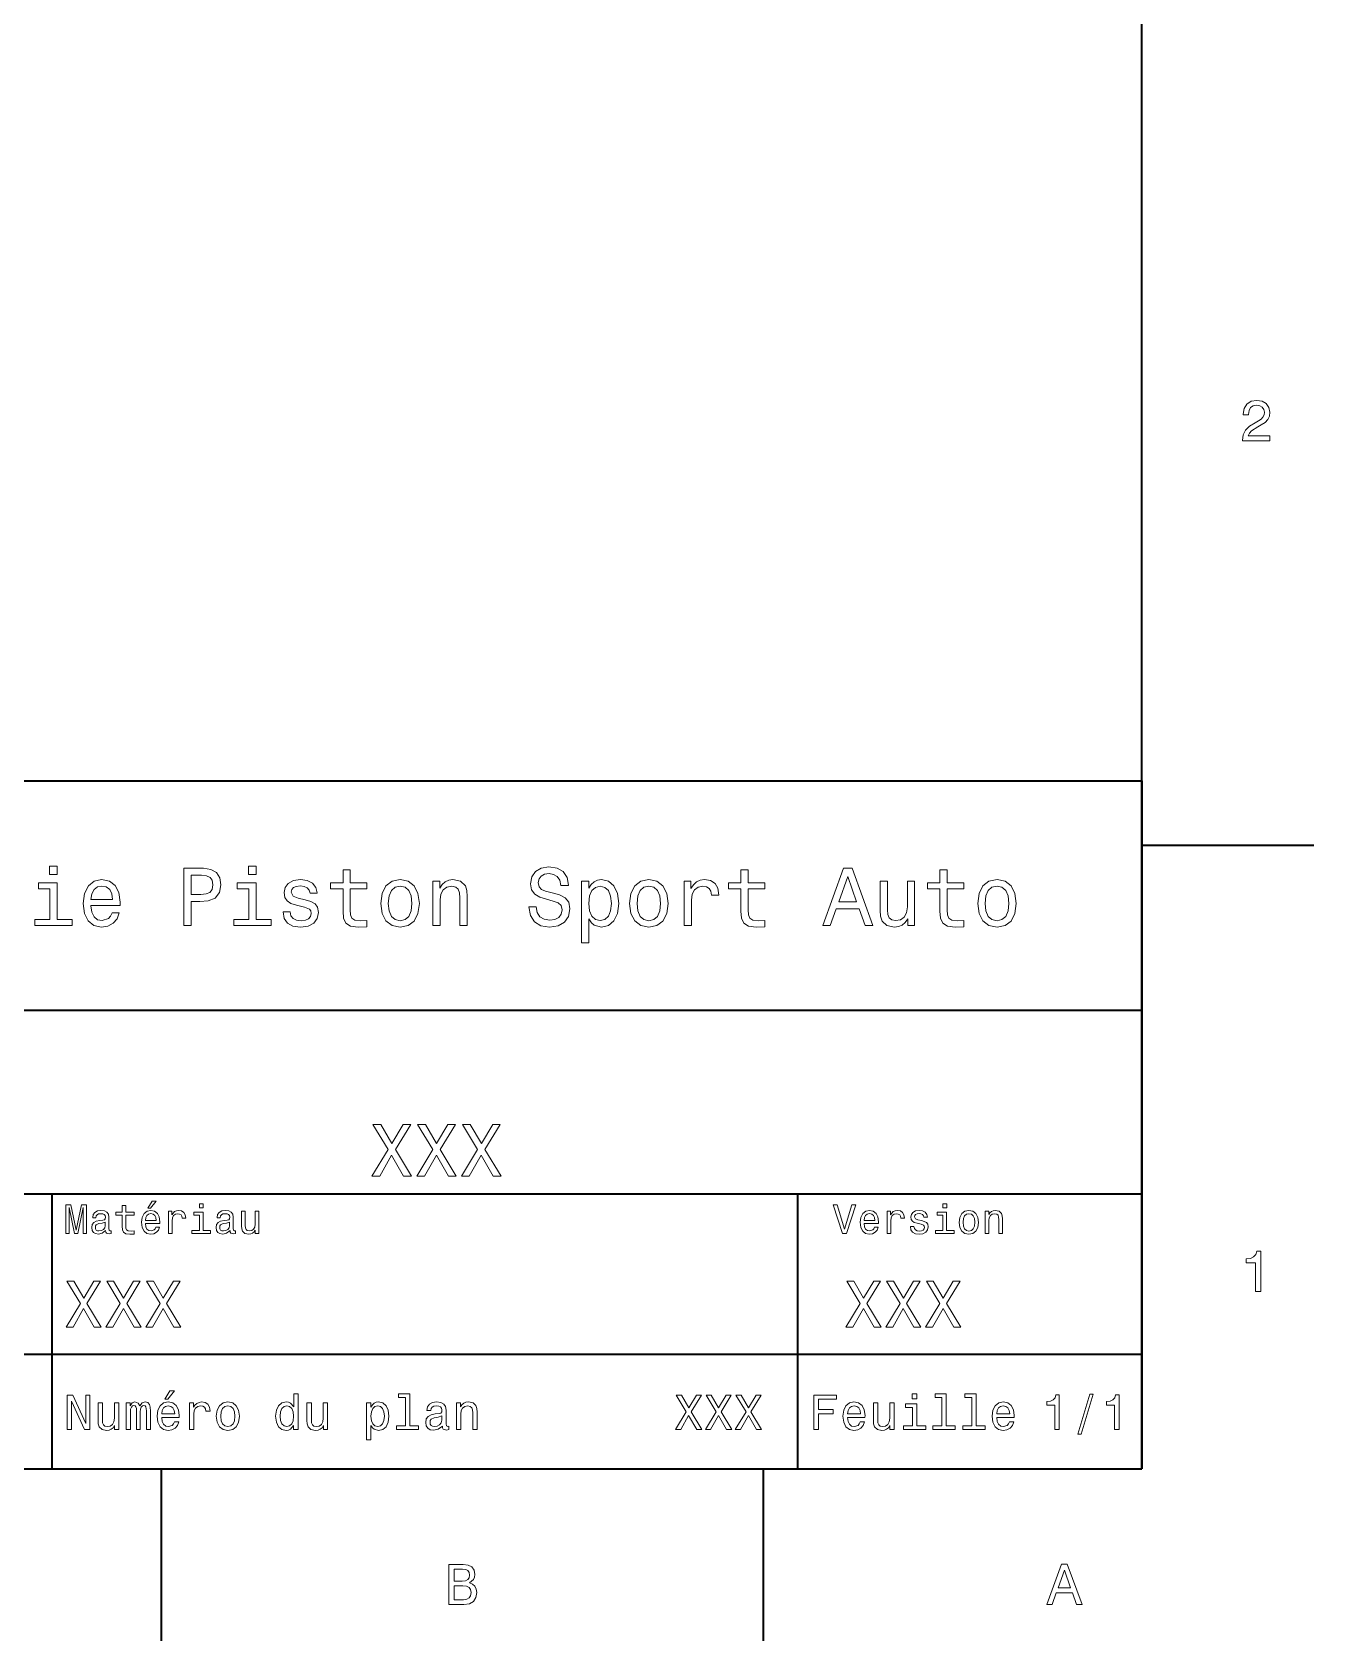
# Model space of a CAD drawing. Extents: x 0 to 841, y 0 to 594.
# Drawn here: x 724.3 to 836, y 5 to 145.3 of the extents above; entities that cross this region are included whole.
import ezdxf

# ---------------------------------------------------------------- set-up
doc = ezdxf.new("R2010")
doc.units = 0

msp = doc.modelspace()

# ---------------------------------------------------------------- linework, layer by layer
at = {"color": 7, "lineweight": 35}
for p, q in [((821, 20), (821, 574)), ((631, 80), (821, 80)), ((821, 80), (821, 20)), ((696, 60), (821, 60)), ((696, 44), (821, 44)), ((791, 20), (791, 44)), ((696, 30), (821, 30)), ((20, 20), (821, 20)), ((631, 20), (821, 20))]:
    msp.add_line(p, q, dxfattribs=at)
at = {"color": 7, "lineweight": 35, "ltscale": 0.375}
for p, q in [((821, 74.400002), (836, 74.400002)), ((735.5, 20), (735.5, 5)), ((788, 20), (788, 5))]:
    msp.add_line(p, q, dxfattribs=at)
at = {"color": 7, "lineweight": 35, "ltscale": 0.35}
msp.add_line((726, 30), (726, 44), dxfattribs=at)
at = {"color": 7, "lineweight": 35, "ltscale": 0.25}
msp.add_line((726, 20), (726, 30), dxfattribs=at)
at = {"color": 7, "lineweight": 13}
for points in [[(829.76947, 109.666786), (832.175049, 109.666786), (832.175049, 110.100502), (830.273804, 110.100502), (830.3797, 110.337532), (830.561218, 110.534218), (831.121033, 110.892288), (831.418579, 111.043587), (831.751465, 111.260445), (831.988464, 111.512604), (832.124634, 111.810158), (832.175049, 112.148056), (832.089355, 112.571686), (831.852295, 112.904541), (831.489197, 113.116356), (831.020203, 113.192001), (830.536011, 113.10627), (830.167847, 112.869232), (829.930847, 112.490997), (829.850159, 111.991714), (829.850159, 111.921112), (830.309082, 111.921112), (830.309082, 111.961456), (830.354492, 112.304398), (830.490662, 112.556557), (830.70752, 112.717941), (830.994934, 112.773415), (831.287476, 112.722984), (831.504333, 112.596901), (831.645569, 112.400215), (831.695984, 112.153099), (831.660645, 111.921112), (831.564819, 111.724426), (831.403442, 111.552956), (831.18158, 111.401657), (830.884033, 111.240273), (830.389771, 110.927589), (830.041809, 110.594742), (829.835022, 110.191284), (829.76947, 109.681915)], [(726.439514, 72.554039), (725.76947, 72.554039), (725.76947, 71.833572), (726.439514, 71.833572)], [(737.462585, 67.381126), (738.125366, 67.381126), (738.125366, 69.492081), (738.860229, 69.492081), (739.602356, 69.528099), (740.193115, 69.780258), (740.574951, 70.270172), (740.704651, 70.940201), (740.60376, 71.559799), (740.315613, 72.013687), (739.840088, 72.287468), (739.19165, 72.381126), (737.462585, 72.381126)], [(739.011536, 71.768738), (739.443848, 71.72551), (739.760864, 71.588623), (739.948181, 71.336456), (740.013, 70.940201), (739.940918, 70.522339), (739.746399, 70.270172), (739.415039, 70.140495), (738.961121, 70.104469), (738.125366, 70.104469), (738.125366, 71.768738)], [(743.788208, 72.554039), (743.118164, 72.554039), (743.118164, 71.833572), (743.788208, 71.833572)], [(751.353027, 70.579971), (751.353027, 68.64193), (751.396301, 68.015129), (751.598022, 67.582855), (752.001465, 67.330696), (752.685913, 67.24424), (753.435181, 67.280258), (753.435181, 67.827812), (752.887634, 67.784584), (752.390503, 67.842224), (752.123962, 68.022339), (752.008667, 68.324928), (751.987061, 68.75), (751.987061, 70.579971), (753.435181, 70.579971), (753.435181, 71.120316), (751.987061, 71.120316), (751.987061, 72.251442), (751.353027, 72.251442), (751.353027, 71.120316), (750.257935, 71.120316), (750.257935, 70.579971)], [(768.204651, 69.030983), (767.549011, 69.030983), (767.693115, 68.267296), (768.053345, 67.705338), (768.608093, 67.366714), (769.357361, 67.24424), (770.099487, 67.359512), (770.654236, 67.676514), (771.007263, 68.17363), (771.136902, 68.829254), (771.02887, 69.420029), (770.726257, 69.801872), (770.236328, 70.054039), (769.58075, 70.241356), (769.018799, 70.378242), (768.651306, 70.536743), (768.442383, 70.767296), (768.377563, 71.127525), (768.442383, 71.451729), (768.6297, 71.696686), (768.917908, 71.862396), (769.314148, 71.920029), (769.71759, 71.847984), (770.034607, 71.653458), (770.24353, 71.329254), (770.344421, 70.889771), (771.000061, 70.889771), (771.000061, 70.904182), (770.884766, 71.581413), (770.546143, 72.085739), (770.013, 72.40274), (769.292542, 72.510811), (768.644104, 72.40274), (768.139832, 72.100143), (767.815613, 71.631844), (767.700317, 71.026657), (767.794006, 70.486313), (768.067749, 70.118881), (768.500061, 69.873924), (769.09082, 69.6866), (769.674377, 69.520897), (770.113892, 69.362396), (770.380432, 69.131844), (770.474121, 68.75721), (770.387634, 68.375366), (770.164307, 68.087181), (769.825684, 67.907066), (769.38623, 67.849426), (768.896301, 67.92868), (768.521667, 68.159225), (768.283875, 68.533867)], [(786.050476, 70.579971), (786.050476, 68.64193), (786.093689, 68.015129), (786.29541, 67.582855), (786.698853, 67.330696), (787.383301, 67.24424), (788.132568, 67.280258), (788.132568, 67.827812), (787.585022, 67.784584), (787.087952, 67.842224), (786.82135, 68.022339), (786.706055, 68.324928), (786.684448, 68.75), (786.684448, 70.579971), (788.132568, 70.579971), (788.132568, 71.120316), (786.684448, 71.120316), (786.684448, 72.251442), (786.050476, 72.251442), (786.050476, 71.120316), (784.955383, 71.120316), (784.955383, 70.579971)], [(793.175842, 67.381126), (793.838623, 67.381126), (794.364563, 68.850868), (796.360229, 68.850868), (796.886169, 67.381126), (797.563416, 67.381126), (795.733459, 72.388329), (794.998596, 72.388329)], [(794.595154, 69.463257), (795.366028, 71.66787), (796.136902, 69.463257)], [(803.39917, 70.579971), (803.39917, 68.64193), (803.442383, 68.015129), (803.644104, 67.582855), (804.047546, 67.330696), (804.731995, 67.24424), (805.481323, 67.280258), (805.481323, 67.827812), (804.933716, 67.784584), (804.436646, 67.842224), (804.170044, 68.022339), (804.05481, 68.324928), (804.033142, 68.75), (804.033142, 70.579971), (805.481323, 70.579971), (805.481323, 71.120316), (804.033142, 71.120316), (804.033142, 72.251442), (803.39917, 72.251442), (803.39917, 71.120316), (802.304077, 71.120316), (802.304077, 70.579971)], [(726.417908, 67.914268), (726.417908, 71.120316), (724.789673, 71.120316), (724.789673, 70.579971), (725.783875, 70.579971), (725.783875, 67.914268), (724.487061, 67.914268), (724.487061, 67.381126), (727.729126, 67.381126), (727.729126, 67.914268)], [(729.371765, 69.131844), (731.907837, 69.131844), (731.915039, 69.427238), (731.799744, 70.255768), (731.482727, 70.875366), (730.978394, 71.25), (730.308411, 71.386887), (729.652771, 71.242798), (729.148438, 70.83934), (728.824219, 70.183723), (728.708984, 69.319168), (728.817017, 68.432999), (729.141235, 67.784584), (729.638367, 67.381126), (730.286743, 67.24424), (730.848755, 67.337898), (731.309814, 67.582855), (731.648438, 67.971901), (731.842957, 68.490639), (731.216187, 68.490639), (731.086487, 68.202454), (730.89917, 67.986313), (730.366028, 67.8134), (729.955383, 67.892654), (729.645569, 68.144814), (729.443848, 68.555481), (729.371765, 69.110229)], [(729.371765, 69.664986), (729.45105, 70.162109), (729.645569, 70.529541), (729.940979, 70.752884), (730.330017, 70.832138), (730.711853, 70.752884), (731.007202, 70.529541), (731.187378, 70.162109), (731.252197, 69.664986)], [(743.766602, 67.914268), (743.766602, 71.120316), (742.138367, 71.120316), (742.138367, 70.579971), (743.132568, 70.579971), (743.132568, 67.914268), (741.835754, 67.914268), (741.835754, 67.381126), (745.07782, 67.381126), (745.07782, 67.914268)], [(748.060547, 69.636169), (747.448181, 69.780258), (746.994263, 69.945969), (746.842957, 70.284584), (746.886169, 70.522339), (747.037476, 70.695244), (747.282471, 70.803314), (747.635498, 70.846542), (747.974121, 70.803314), (748.240662, 70.67363), (748.413574, 70.479111), (748.485596, 70.219742), (749.105225, 70.219742), (749.105225, 70.234154), (748.997131, 70.702454), (748.701782, 71.069885), (748.240662, 71.300438), (747.635498, 71.386887), (747.023071, 71.300438), (746.576416, 71.062683), (746.29541, 70.709656), (746.208984, 70.26297), (746.273804, 69.830696), (746.475525, 69.528099), (746.806946, 69.311966), (747.289673, 69.160667), (747.995728, 68.987755), (748.427979, 68.80764), (748.543274, 68.663544), (748.586487, 68.447411), (748.521667, 68.18084), (748.348755, 67.979111), (748.067749, 67.849426), (747.693115, 67.806198), (747.296875, 67.849426), (747.008667, 68.000725), (746.814148, 68.245682), (746.734924, 68.584297), (746.122498, 68.584297), (746.223389, 68.007927), (746.518738, 67.590057), (746.987061, 67.337898), (747.635498, 67.24424), (748.312683, 67.337898), (748.809814, 67.590057), (749.112427, 67.993515), (749.220459, 68.519455), (749.141235, 68.973343), (748.917908, 69.283142), (748.550476, 69.484871)], [(754.652771, 69.311966), (754.768066, 68.432999), (755.099487, 67.784584), (755.625366, 67.381126), (756.331421, 67.24424), (757.030273, 67.381126), (757.556213, 67.777382), (757.887634, 68.425797), (758.010132, 69.311966), (757.887634, 70.190926), (757.556213, 70.846542), (757.030273, 71.242798), (756.331421, 71.386887), (755.625366, 71.242798), (755.099487, 70.83934), (754.768066, 70.190926)], [(755.301208, 69.319168), (755.366028, 69.967583), (755.567749, 70.435883), (755.891968, 70.724068), (756.331421, 70.824928), (756.763733, 70.724068), (757.087952, 70.443085), (757.289673, 69.967583), (757.361694, 69.319168), (757.289673, 68.663544), (757.087952, 68.188042), (756.763733, 67.899857), (756.331421, 67.806198), (755.891968, 67.899857), (755.567749, 68.188042), (755.366028, 68.663544)], [(759.177246, 67.381126), (759.811279, 67.381126), (759.811279, 69.614555), (759.876099, 70.126083), (760.085022, 70.500725), (760.409241, 70.73127), (760.841553, 70.817726), (761.187378, 70.745682), (761.403503, 70.551155), (761.511536, 70.226944), (761.547607, 69.79467), (761.547607, 67.381126), (762.18158, 67.381126), (762.18158, 69.924355), (762.152771, 70.435883), (762.023071, 70.860954), (761.598022, 71.25), (760.935181, 71.386887), (760.567749, 71.336456), (760.257935, 71.19957), (759.991394, 70.969025), (759.782471, 70.659225), (759.782471, 71.25), (759.177246, 71.25)], [(772.786804, 70.652023), (772.786804, 71.25), (772.152771, 71.25), (772.152771, 65.882568), (772.786804, 65.882568), (772.786804, 67.971901), (773.010132, 67.633286), (773.262268, 67.409943), (773.896301, 67.24424), (774.501465, 67.381126), (774.97699, 67.791786), (775.286804, 68.440201), (775.402039, 69.319168), (775.286804, 70.190926), (774.97699, 70.83934), (774.501465, 71.242798), (773.896301, 71.386887), (773.550476, 71.343658), (773.255066, 71.206772), (773.00293, 70.976227)], [(773.788208, 67.8134), (773.363159, 67.907066), (773.053345, 68.195244), (772.858826, 68.663544), (772.794006, 69.319168), (772.858826, 69.967583), (773.053345, 70.435883), (773.363159, 70.716858), (773.788208, 70.817726), (774.177246, 70.716858), (774.487061, 70.42868), (774.68158, 69.960381), (774.753662, 69.319168), (774.68158, 68.670753), (774.487061, 68.195244), (774.177246, 67.907066)], [(776.338623, 69.311966), (776.453918, 68.432999), (776.785339, 67.784584), (777.311279, 67.381126), (778.017334, 67.24424), (778.716187, 67.381126), (779.242126, 67.777382), (779.573547, 68.425797), (779.695984, 69.311966), (779.573547, 70.190926), (779.242126, 70.846542), (778.716187, 71.242798), (778.017334, 71.386887), (777.311279, 71.242798), (776.785339, 70.83934), (776.453918, 70.190926)], [(776.987061, 69.319168), (777.05188, 69.967583), (777.253662, 70.435883), (777.57782, 70.724068), (778.017334, 70.824928), (778.449585, 70.724068), (778.773804, 70.443085), (778.975525, 69.967583), (779.047607, 69.319168), (778.975525, 68.663544), (778.773804, 68.188042), (778.449585, 67.899857), (778.017334, 67.806198), (777.57782, 67.899857), (777.253662, 68.188042), (777.05188, 68.663544)], [(781.100891, 67.381126), (781.734924, 67.381126), (781.734924, 69.592941), (781.799744, 70.126083), (781.994263, 70.507927), (782.311279, 70.738472), (782.736328, 70.817726), (783.053345, 70.767296), (783.291077, 70.623199), (783.435181, 70.378242), (783.485596, 70.046829), (784.126831, 70.046829), (784.040405, 70.630409), (783.802612, 71.048271), (783.406372, 71.300438), (782.866028, 71.386887), (782.498596, 71.329254), (782.18158, 71.185158), (781.900635, 70.940201), (781.677246, 70.608795), (781.677246, 71.25), (781.100891, 71.25)], [(801.19458, 71.25), (800.560547, 71.25), (800.560547, 69.016571), (800.488525, 68.497841), (800.279541, 68.123199), (799.955322, 67.892654), (799.530273, 67.82061), (799.19165, 67.878242), (798.975525, 68.051155), (798.853027, 68.346542), (798.824219, 68.764412), (798.824219, 71.25), (798.190247, 71.25), (798.190247, 68.706772), (798.211853, 68.195244), (798.348755, 67.770172), (798.766602, 67.381126), (799.436646, 67.24424), (799.796875, 67.29467), (800.106628, 67.424355), (800.37323, 67.647697), (800.589355, 67.971901), (800.589355, 67.381126), (801.19458, 67.381126)], [(806.698853, 69.311966), (806.814148, 68.432999), (807.145569, 67.784584), (807.671509, 67.381126), (808.377563, 67.24424), (809.076416, 67.381126), (809.602295, 67.777382), (809.933716, 68.425797), (810.056213, 69.311966), (809.933716, 70.190926), (809.602295, 70.846542), (809.076416, 71.242798), (808.377563, 71.386887), (807.671509, 71.242798), (807.145569, 70.83934), (806.814148, 70.190926)], [(807.34729, 69.319168), (807.412109, 69.967583), (807.613831, 70.435883), (807.938049, 70.724068), (808.377563, 70.824928), (808.809814, 70.724068), (809.134033, 70.443085), (809.335754, 69.967583), (809.407776, 69.319168), (809.335754, 68.663544), (809.134033, 68.188042), (808.809814, 67.899857), (808.377563, 67.806198), (807.938049, 67.899857), (807.613831, 68.188042), (807.412109, 68.663544)], [(753.878296, 45.530258), (754.559082, 45.530258), (755.590088, 47.352303), (756.640503, 45.530258), (757.32782, 45.530258), (755.920776, 47.8451), (757.256531, 50.036743), (756.601624, 50.036743), (755.609558, 48.370316), (754.636902, 50.036743), (753.956055, 50.036743), (755.285339, 47.838615)], [(757.781738, 45.530258), (758.462585, 45.530258), (759.49353, 47.352303), (760.543945, 45.530258), (761.231262, 45.530258), (759.824219, 47.8451), (761.159973, 50.036743), (760.505066, 50.036743), (759.513, 48.370316), (758.540344, 50.036743), (757.859558, 50.036743), (759.188782, 47.838615)], [(761.685181, 45.530258), (762.366028, 45.530258), (763.396973, 47.352303), (764.447449, 45.530258), (765.134766, 45.530258), (763.727661, 47.8451), (765.063416, 50.036743), (764.408508, 50.036743), (763.416443, 48.370316), (762.443848, 50.036743), (761.763, 50.036743), (763.092224, 47.838615)], [(727.183716, 40.530979), (727.461121, 40.530979), (727.461121, 42.80043), (727.929382, 40.530979), (728.239197, 40.530979), (728.703918, 42.80043), (728.703918, 40.530979), (728.984863, 40.530979), (728.984863, 43.030979), (728.54541, 43.030979), (728.08429, 40.826366), (727.626831, 43.030979), (727.183716, 43.030979)], [(730.656311, 40.783142), (730.656311, 40.772335), (730.674377, 40.649857), (730.728394, 40.5634), (730.955322, 40.494957), (731.131836, 40.523773), (731.131836, 40.76873), (731.056213, 40.757923), (730.955322, 40.804756), (730.937317, 40.948845), (730.937317, 41.950287), (730.894104, 42.206051), (730.768005, 42.386166), (730.548279, 42.494236), (730.238464, 42.533859), (729.935852, 42.490635), (729.712524, 42.368156), (729.572021, 42.177231), (729.525208, 41.925072), (729.525208, 41.903458), (729.809814, 41.903458), (729.835022, 42.054756), (729.914246, 42.162823), (730.043945, 42.227665), (730.227661, 42.25288), (730.404175, 42.234871), (730.530273, 42.180836), (730.605896, 42.087173), (730.631104, 41.957493), (730.616699, 41.806194), (730.559082, 41.730545), (730.414978, 41.694523), (730.144836, 41.665707), (729.835022, 41.600864), (729.615295, 41.485592), (729.485596, 41.305473), (729.445984, 41.038906), (729.481995, 40.801151), (729.593689, 40.624638), (729.773804, 40.512966), (730.022339, 40.473343), (730.357361, 40.548992)], [(732.100891, 42.130402), (732.100891, 41.161381), (732.122498, 40.84798), (732.223328, 40.631844), (732.425049, 40.505764), (732.767273, 40.462536), (733.141907, 40.480545), (733.141907, 40.754322), (732.868164, 40.732708), (732.619568, 40.761528), (732.486328, 40.851585), (732.42865, 41.00288), (732.417847, 41.215416), (732.417847, 42.130402), (733.141907, 42.130402), (733.141907, 42.400574), (732.417847, 42.400574), (732.417847, 42.966137), (732.100891, 42.966137), (732.100891, 42.400574), (731.553345, 42.400574), (731.553345, 42.130402)], [(734.121765, 41.406338), (735.389771, 41.406338), (735.393372, 41.554035), (735.335754, 41.9683), (735.177246, 42.278099), (734.925049, 42.465416), (734.590088, 42.533859), (734.262268, 42.461815), (734.010071, 42.260086), (733.847961, 41.932278), (733.790344, 41.5), (733.84436, 41.056915), (734.00647, 40.732708), (734.255066, 40.530979), (734.579224, 40.462536), (734.860229, 40.509365), (735.090759, 40.631844), (735.260071, 40.826366), (735.357361, 41.085735), (735.043945, 41.085735), (734.979126, 40.941643), (734.885437, 40.833572), (734.618896, 40.747116), (734.413574, 40.786743), (734.258667, 40.912823), (734.157776, 41.118156), (734.121765, 41.395531)], [(734.121765, 41.672909), (734.161377, 41.921471), (734.258667, 42.105186), (734.406311, 42.216858), (734.600891, 42.256485), (734.791809, 42.216858), (734.939453, 42.105186), (735.029541, 41.921471), (735.061951, 41.672909)], [(734.341492, 42.728386), (734.554016, 42.728386), (735.054749, 43.340778), (734.701721, 43.340778)], [(736.131836, 40.530979), (736.448853, 40.530979), (736.448853, 41.636887), (736.481262, 41.903458), (736.578552, 42.094379), (736.737061, 42.209652), (736.949585, 42.249279), (737.108093, 42.224064), (737.226929, 42.152016), (737.299011, 42.029537), (737.324219, 41.863831), (737.644836, 41.863831), (737.601563, 42.155621), (737.482727, 42.364552), (737.284607, 42.490635), (737.014404, 42.533859), (736.830688, 42.505043), (736.67218, 42.432995), (736.531677, 42.310516), (736.420044, 42.144814), (736.420044, 42.465416), (736.131836, 42.465416)], [(739.150574, 40.79755), (739.150574, 42.400574), (738.336426, 42.400574), (738.336426, 42.130402), (738.833557, 42.130402), (738.833557, 40.79755), (738.185181, 40.79755), (738.185181, 40.530979), (739.806213, 40.530979), (739.806213, 40.79755)], [(739.161377, 43.117435), (738.826355, 43.117435), (738.826355, 42.757202), (739.161377, 42.757202)], [(741.499268, 40.783142), (741.499268, 40.772335), (741.517273, 40.649857), (741.57135, 40.5634), (741.798279, 40.494957), (741.974792, 40.523773), (741.974792, 40.76873), (741.899109, 40.757923), (741.798279, 40.804756), (741.780273, 40.948845), (741.780273, 41.950287), (741.737061, 42.206051), (741.610962, 42.386166), (741.391235, 42.494236), (741.081421, 42.533859), (740.778809, 42.490635), (740.555481, 42.368156), (740.414978, 42.177231), (740.368164, 41.925072), (740.368164, 41.903458), (740.65271, 41.903458), (740.677979, 42.054756), (740.757202, 42.162823), (740.886902, 42.227665), (741.070618, 42.25288), (741.247131, 42.234871), (741.373169, 42.180836), (741.448853, 42.087173), (741.47406, 41.957493), (741.459656, 41.806194), (741.402039, 41.730545), (741.257935, 41.694523), (740.987732, 41.665707), (740.677979, 41.600864), (740.458191, 41.485592), (740.328552, 41.305473), (740.288879, 41.038906), (740.324951, 40.801151), (740.436584, 40.624638), (740.616699, 40.512966), (740.865295, 40.473343), (741.200317, 40.548992)], [(744.010071, 42.465416), (743.693054, 42.465416), (743.693054, 41.348701), (743.657043, 41.089336), (743.552612, 40.902016), (743.390503, 40.786743), (743.177979, 40.750721), (743.008667, 40.779537), (742.900574, 40.865993), (742.839355, 41.013687), (742.824951, 41.222622), (742.824951, 42.465416), (742.507935, 42.465416), (742.507935, 41.193802), (742.518738, 40.938038), (742.587158, 40.725502), (742.796082, 40.530979), (743.131104, 40.462536), (743.311218, 40.487751), (743.466125, 40.552593), (743.599426, 40.664265), (743.70752, 40.826366), (743.70752, 40.530979), (744.010071, 40.530979)], [(795.711121, 43.03458), (795.08429, 40.905621), (794.439453, 43.03458), (794.09729, 43.03458), (794.904175, 40.530979), (795.264404, 40.530979), (796.053345, 43.03458)], [(796.784607, 41.406338), (798.052612, 41.406338), (798.056213, 41.554035), (797.998535, 41.9683), (797.840088, 42.278099), (797.587891, 42.465416), (797.252869, 42.533859), (796.925049, 42.461815), (796.672913, 42.260086), (796.510803, 41.932278), (796.453186, 41.5), (796.507202, 41.056915), (796.669312, 40.732708), (796.917847, 40.530979), (797.242065, 40.462536), (797.523071, 40.509365), (797.753601, 40.631844), (797.922913, 40.826366), (798.020203, 41.085735), (797.706787, 41.085735), (797.641907, 40.941643), (797.548279, 40.833572), (797.281677, 40.747116), (797.076355, 40.786743), (796.921448, 40.912823), (796.820618, 41.118156), (796.784607, 41.395531)], [(796.784607, 41.672909), (796.824219, 41.921471), (796.921448, 42.105186), (797.069153, 42.216858), (797.263672, 42.256485), (797.45459, 42.216858), (797.602295, 42.105186), (797.692383, 41.921471), (797.724792, 41.672909)], [(798.794678, 40.530979), (799.111694, 40.530979), (799.111694, 41.636887), (799.144104, 41.903458), (799.241333, 42.094379), (799.399841, 42.209652), (799.612366, 42.249279), (799.770874, 42.224064), (799.889771, 42.152016), (799.961792, 42.029537), (799.987061, 41.863831), (800.307617, 41.863831), (800.264404, 42.155621), (800.145508, 42.364552), (799.947388, 42.490635), (799.677246, 42.533859), (799.49353, 42.505043), (799.335022, 42.432995), (799.194519, 42.310516), (799.082825, 42.144814), (799.082825, 42.465416), (798.794678, 42.465416)], [(801.791809, 41.658501), (801.485596, 41.730545), (801.258667, 41.8134), (801.182983, 41.982708), (801.20459, 42.101585), (801.280273, 42.188038), (801.40271, 42.242073), (801.579224, 42.263687), (801.748535, 42.242073), (801.881836, 42.177231), (801.968323, 42.079971), (802.004333, 41.950287), (802.314148, 41.950287), (802.314148, 41.957493), (802.260071, 42.191643), (802.112366, 42.375359), (801.881836, 42.490635), (801.579224, 42.533859), (801.273071, 42.490635), (801.049683, 42.371758), (800.909241, 42.195244), (800.865967, 41.971901), (800.898438, 41.755764), (800.999268, 41.604465), (801.164978, 41.496399), (801.406311, 41.42075), (801.759338, 41.334293), (801.975525, 41.244236), (802.033142, 41.172188), (802.054749, 41.064121), (802.022339, 40.930836), (801.935852, 40.829971), (801.79541, 40.765129), (801.608093, 40.743515), (801.409912, 40.765129), (801.265869, 40.840778), (801.168579, 40.963257), (801.128967, 41.132565), (800.822754, 41.132565), (800.873169, 40.844379), (801.020874, 40.635445), (801.255066, 40.509365), (801.579224, 40.462536), (801.917847, 40.509365), (802.166443, 40.635445), (802.317749, 40.837173), (802.371765, 41.100143), (802.332153, 41.327087), (802.220459, 41.481987), (802.036743, 41.582851)], [(803.981995, 40.79755), (803.981995, 42.400574), (803.167847, 42.400574), (803.167847, 42.130402), (803.664978, 42.130402), (803.664978, 40.79755), (803.016602, 40.79755), (803.016602, 40.530979), (804.637634, 40.530979), (804.637634, 40.79755)], [(803.992798, 43.117435), (803.657776, 43.117435), (803.657776, 42.757202), (803.992798, 42.757202)], [(805.087891, 41.496399), (805.145508, 41.056915), (805.311218, 40.732708), (805.574219, 40.530979), (805.927246, 40.462536), (806.276672, 40.530979), (806.539612, 40.729107), (806.705322, 41.053314), (806.766541, 41.496399), (806.705322, 41.935879), (806.539612, 42.263687), (806.276672, 42.461815), (805.927246, 42.533859), (805.574219, 42.461815), (805.311218, 42.260086), (805.145508, 41.935879)], [(805.412109, 41.5), (805.444519, 41.824207), (805.54541, 42.058357), (805.70752, 42.20245), (805.927246, 42.25288), (806.143372, 42.20245), (806.305481, 42.061958), (806.406311, 41.824207), (806.442383, 41.5), (806.406311, 41.172188), (806.305481, 40.934437), (806.143372, 40.790344), (805.927246, 40.743515), (805.70752, 40.790344), (805.54541, 40.934437), (805.444519, 41.172188)], [(807.350159, 40.530979), (807.667175, 40.530979), (807.667175, 41.647694), (807.699585, 41.903458), (807.804016, 42.090778), (807.966125, 42.206051), (808.182251, 42.249279), (808.355164, 42.213257), (808.463257, 42.115993), (808.517273, 41.953888), (808.535278, 41.737751), (808.535278, 40.530979), (808.852295, 40.530979), (808.852295, 41.802593), (808.837891, 42.058357), (808.773071, 42.270893), (808.560547, 42.465416), (808.229126, 42.533859), (808.04541, 42.508644), (807.890503, 42.440201), (807.757202, 42.324928), (807.65271, 42.170029), (807.65271, 42.465416), (807.350159, 42.465416)], [(730.6203, 41.208214), (730.577087, 41.020893), (730.461792, 40.876801), (730.288879, 40.783142), (730.076355, 40.750721), (729.939453, 40.76873), (729.842224, 40.826366), (729.781006, 40.927231), (729.762939, 41.067722), (729.777405, 41.193802), (729.835022, 41.283859), (730.065552, 41.384727), (730.357361, 41.427952), (730.6203, 41.514408)], [(741.463257, 41.208214), (741.420044, 41.020893), (741.304749, 40.876801), (741.131836, 40.783142), (740.919312, 40.750721), (740.78241, 40.76873), (740.685181, 40.826366), (740.623901, 40.927231), (740.605896, 41.067722), (740.6203, 41.193802), (740.677979, 41.283859), (740.908508, 41.384727), (741.200317, 41.427952), (741.463257, 41.514408)], [(830.909241, 35.466785), (831.368164, 35.466785), (831.368164, 38.992001), (831.025208, 38.992001), (830.934448, 38.684364), (830.752869, 38.477592), (830.475525, 38.356556), (830.092224, 38.316208), (830.092224, 37.958141), (830.909241, 37.958141)], [(727.20752, 32.360229), (727.812683, 32.360229), (728.729126, 33.979828), (729.662842, 32.360229), (730.273804, 32.360229), (729.023071, 34.417866), (730.210388, 36.365993), (729.628235, 36.365993), (728.746399, 34.884724), (727.881836, 36.365993), (727.276672, 36.365993), (728.458191, 34.412102)], [(730.677246, 32.360229), (731.28241, 32.360229), (732.198853, 33.979828), (733.132568, 32.360229), (733.74353, 32.360229), (732.492798, 34.417866), (733.680115, 36.365993), (733.097961, 36.365993), (732.216125, 34.884724), (731.351563, 36.365993), (730.746399, 36.365993), (731.927979, 34.412102)], [(734.146973, 32.360229), (734.752136, 32.360229), (735.668579, 33.979828), (736.602295, 32.360229), (737.213257, 32.360229), (735.962524, 34.417866), (737.149841, 36.365993), (736.567749, 36.365993), (735.685852, 34.884724), (734.82135, 36.365993), (734.216125, 36.365993), (735.397705, 34.412102)], [(795.20752, 32.360229), (795.812683, 32.360229), (796.729126, 33.979828), (797.662842, 32.360229), (798.273804, 32.360229), (797.023071, 34.417866), (798.210388, 36.365993), (797.628235, 36.365993), (796.746399, 34.884724), (795.881836, 36.365993), (795.276672, 36.365993), (796.458191, 34.412102)], [(798.677246, 32.360229), (799.28241, 32.360229), (800.198853, 33.979828), (801.132568, 32.360229), (801.74353, 32.360229), (800.492798, 34.417866), (801.680115, 36.365993), (801.097961, 36.365993), (800.216125, 34.884724), (799.351563, 36.365993), (798.746399, 36.365993), (799.927979, 34.412102)], [(802.146973, 32.360229), (802.752136, 32.360229), (803.668579, 33.979828), (804.602295, 32.360229), (805.213257, 32.360229), (803.962524, 34.417866), (805.149841, 36.365993), (804.567749, 36.365993), (803.685852, 34.884724), (802.82135, 36.365993), (802.216125, 36.365993), (803.397705, 34.412102)], [(735.809814, 26.065563), (736.064819, 26.065563), (736.66571, 26.800432), (736.242065, 26.800432)], [(727.315552, 23.428675), (727.674377, 23.428675), (727.674377, 25.888329), (728.824219, 23.428675), (729.286743, 23.428675), (729.286743, 26.428675), (728.923645, 26.428675), (728.923645, 23.969021), (727.786743, 26.428675), (727.315552, 26.428675)], [(731.798279, 25.75), (731.417847, 25.75), (731.417847, 24.409943), (731.374634, 24.098703), (731.249268, 23.87392), (731.054749, 23.735592), (730.799683, 23.692364), (730.596558, 23.726946), (730.466858, 23.830692), (730.393372, 24.007925), (730.376099, 24.258646), (730.376099, 25.75), (729.995667, 25.75), (729.995667, 24.224064), (730.008667, 23.917147), (730.090759, 23.662104), (730.341492, 23.428675), (730.74353, 23.346542), (730.959656, 23.376802), (731.145508, 23.454611), (731.305481, 23.588617), (731.435181, 23.783142), (731.435181, 23.428675), (731.798279, 23.428675)], [(732.459656, 23.428675), (732.809814, 23.428675), (732.809814, 24.980549), (732.831421, 25.213978), (732.89624, 25.382565), (732.995667, 25.481989), (733.125366, 25.520893), (733.229126, 25.486311), (733.298279, 25.399857), (733.332825, 25.252882), (733.345825, 25.058357), (733.345825, 23.428675), (733.674377, 23.428675), (733.674377, 24.980549), (733.695984, 25.209654), (733.760803, 25.378242), (733.864563, 25.481989), (733.994263, 25.520893), (734.097961, 25.486311), (734.167175, 25.399857), (734.210388, 25.058357), (734.210388, 23.428675), (734.560547, 23.428675), (734.560547, 25.032421), (734.538879, 25.365274), (734.469727, 25.620317), (734.331421, 25.775936), (734.106628, 25.832132), (733.842957, 25.745678), (733.639771, 25.494957), (733.479797, 25.741356), (733.211792, 25.832132), (732.965393, 25.745678), (732.796814, 25.503603), (732.796814, 25.75), (732.459656, 25.75)], [(735.546082, 24.479107), (737.067749, 24.479107), (737.072021, 24.65634), (737.002869, 25.153458), (736.812683, 25.525217), (736.510071, 25.75), (736.108093, 25.832132), (735.714722, 25.745678), (735.412109, 25.503603), (735.21759, 25.110231), (735.148438, 24.591499), (735.213257, 24.059799), (735.407776, 23.67075), (735.706055, 23.428675), (736.095093, 23.346542), (736.432251, 23.402739), (736.708923, 23.549711), (736.912109, 23.783142), (737.028809, 24.094381), (736.65271, 24.094381), (736.574951, 23.921471), (736.462524, 23.791786), (736.142639, 23.68804), (735.89624, 23.735592), (735.710388, 23.886889), (735.589355, 24.133286), (735.546082, 24.466139)], [(735.546082, 24.798992), (735.593689, 25.097263), (735.710388, 25.317724), (735.887634, 25.451729), (736.121033, 25.499279), (736.350159, 25.451729), (736.527405, 25.317724), (736.635437, 25.097263), (736.674377, 24.798992)], [(737.958191, 23.428675), (738.338623, 23.428675), (738.338623, 24.755764), (738.377502, 25.075649), (738.494263, 25.304756), (738.684448, 25.443085), (738.939453, 25.490635), (739.1297, 25.460375), (739.272339, 25.37392), (739.358765, 25.226946), (739.389038, 25.028099), (739.773804, 25.028099), (739.721924, 25.378242), (739.579224, 25.628963), (739.341492, 25.78026), (739.017273, 25.832132), (738.796814, 25.79755), (738.606628, 25.711096), (738.438049, 25.564121), (738.304016, 25.365274), (738.304016, 25.75), (737.958191, 25.75)], [(740.305481, 24.587175), (740.374634, 24.059799), (740.573486, 23.67075), (740.889038, 23.428675), (741.312683, 23.346542), (741.731995, 23.428675), (742.047546, 23.666428), (742.246399, 24.055475), (742.319885, 24.587175), (742.246399, 25.114553), (742.047546, 25.507925), (741.731995, 25.745678), (741.312683, 25.832132), (740.889038, 25.745678), (740.573486, 25.503603), (740.374634, 25.114553)], [(740.694519, 24.591499), (740.733459, 24.980549), (740.854492, 25.261528), (741.049011, 25.434439), (741.312683, 25.494957), (741.572021, 25.434439), (741.766602, 25.26585), (741.887634, 24.980549), (741.930847, 24.591499), (741.887634, 24.198128), (741.766602, 23.912825), (741.572021, 23.739914), (741.312683, 23.683718), (741.049011, 23.739914), (740.854492, 23.912825), (740.733459, 24.198128)], [(747.049011, 23.787464), (747.049011, 23.428675), (747.429382, 23.428675), (747.429382, 26.532421), (747.053345, 26.532421), (747.053345, 25.395535), (746.763672, 25.724064), (746.586426, 25.801874), (746.383301, 25.832132), (746.015869, 25.745678), (745.73053, 25.503603), (745.544678, 25.114553), (745.479858, 24.591499), (745.544678, 24.068443), (745.73053, 23.675072), (746.015869, 23.428675), (746.383301, 23.346542), (746.586426, 23.376802), (746.768005, 23.454611)], [(746.44812, 25.490635), (746.698853, 25.430115), (746.889038, 25.261528), (747.001465, 24.980549), (747.044678, 24.591499), (747.001465, 24.198128), (746.889038, 23.917147), (746.698853, 23.744236), (746.44812, 23.68804), (746.210388, 23.744236), (746.028809, 23.917147), (745.907776, 24.20245), (745.868896, 24.591499), (745.907776, 24.976225), (746.028809, 25.257206), (746.210388, 25.430115)], [(750.014404, 25.75), (749.634033, 25.75), (749.634033, 24.409943), (749.590759, 24.098703), (749.465393, 23.87392), (749.270874, 23.735592), (749.015869, 23.692364), (748.812683, 23.726946), (748.682983, 23.830692), (748.609497, 24.007925), (748.592224, 24.258646), (748.592224, 25.75), (748.211792, 25.75), (748.211792, 24.224064), (748.224792, 23.917147), (748.306946, 23.662104), (748.557617, 23.428675), (748.959656, 23.346542), (749.175781, 23.376802), (749.361694, 23.454611), (749.521606, 23.588617), (749.651306, 23.783142), (749.651306, 23.428675), (750.014404, 23.428675)], [(753.788208, 25.391211), (753.788208, 25.75), (753.407776, 25.75), (753.407776, 22.529539), (753.788208, 22.529539), (753.788208, 23.783142), (753.92218, 23.579971), (754.073486, 23.445965), (754.453918, 23.346542), (754.817017, 23.428675), (755.102295, 23.675072), (755.288208, 24.064121), (755.357361, 24.591499), (755.288208, 25.114553), (755.102295, 25.503603), (754.817017, 25.745678), (754.453918, 25.832132), (754.246399, 25.806196), (754.069153, 25.724064), (753.917847, 25.585735)], [(754.389038, 23.68804), (754.134033, 23.744236), (753.94812, 23.917147), (753.831421, 24.198128), (753.79248, 24.591499), (753.831421, 24.980549), (753.94812, 25.261528), (754.134033, 25.430115), (754.389038, 25.490635), (754.622498, 25.430115), (754.80835, 25.257206), (754.925049, 24.976225), (754.968323, 24.591499), (754.925049, 24.20245), (754.80835, 23.917147), (754.622498, 23.744236)], [(756.788208, 26.212536), (756.788208, 23.74856), (756.005737, 23.74856), (756.005737, 23.428675), (757.946716, 23.428675), (757.946716, 23.74856), (757.168579, 23.74856), (757.168579, 26.532421), (756.19165, 26.532421), (756.19165, 26.212536)], [(760.013, 23.731268), (760.013, 23.7183), (760.034607, 23.571325), (760.099426, 23.467579), (760.371765, 23.385447), (760.583557, 23.420029), (760.583557, 23.713978), (760.492798, 23.70101), (760.371765, 23.757204), (760.350159, 23.930115), (760.350159, 25.131845), (760.298279, 25.438761), (760.146973, 25.6549), (759.883301, 25.784582), (759.511536, 25.832132), (759.148438, 25.78026), (758.880432, 25.633286), (758.711792, 25.404179), (758.65564, 25.101585), (758.65564, 25.075649), (758.997131, 25.075649), (759.027405, 25.257206), (759.122498, 25.386889), (759.278076, 25.464699), (759.498535, 25.494957), (759.710388, 25.473343), (759.861694, 25.408503), (759.952454, 25.29611), (759.982727, 25.14049), (759.965454, 24.958935), (759.89624, 24.868156), (759.723328, 24.824928), (759.39917, 24.790346), (759.027405, 24.712536), (758.763672, 24.574207), (758.608093, 24.35807), (758.560547, 24.038185), (758.60376, 23.752882), (758.737732, 23.541067), (758.953918, 23.407061), (759.252197, 23.35951), (759.654175, 23.450289)], [(761.236328, 23.428675), (761.616699, 23.428675), (761.616699, 24.768732), (761.65564, 25.075649), (761.781006, 25.300432), (761.975525, 25.438761), (762.234863, 25.490635), (762.442383, 25.447407), (762.572021, 25.330692), (762.636902, 25.136168), (762.658508, 24.876802), (762.658508, 23.428675), (763.03894, 23.428675), (763.03894, 24.954611), (763.021606, 25.261528), (762.943787, 25.516571), (762.688782, 25.75), (762.291077, 25.832132), (762.070618, 25.801874), (761.884705, 25.719742), (761.724792, 25.581413), (761.599426, 25.395535), (761.599426, 25.75), (761.236328, 25.75)], [(780.348694, 23.428675), (780.802551, 23.428675), (781.489868, 24.643372), (782.190186, 23.428675), (782.648376, 23.428675), (781.710327, 24.971903), (782.60083, 26.432999), (782.164246, 26.432999), (781.502869, 25.322046), (780.854431, 26.432999), (780.400574, 26.432999), (781.286743, 24.967579)], [(782.950989, 23.428675), (783.404846, 23.428675), (784.092163, 24.643372), (784.79248, 23.428675), (785.250671, 23.428675), (784.312622, 24.971903), (785.203125, 26.432999), (784.766541, 26.432999), (784.105164, 25.322046), (783.456726, 26.432999), (783.002869, 26.432999), (783.889038, 24.967579)], [(785.553284, 23.428675), (786.007202, 23.428675), (786.694519, 24.643372), (787.394775, 23.428675), (787.853027, 23.428675), (786.914978, 24.971903), (787.80542, 26.432999), (787.368835, 26.432999), (786.707458, 25.322046), (786.059021, 26.432999), (785.605164, 26.432999), (786.491333, 24.967579)], [(792.414978, 23.428675), (792.817017, 23.428675), (792.817017, 24.807638), (794.079224, 24.807638), (794.079224, 25.166428), (792.817017, 25.166428), (792.817017, 26.065563), (794.368896, 26.065563), (794.368896, 26.428675), (792.414978, 26.428675)], [(795.341492, 24.479107), (796.863098, 24.479107), (796.867432, 24.65634), (796.798279, 25.153458), (796.608093, 25.525217), (796.305481, 25.75), (795.903442, 25.832132), (795.510071, 25.745678), (795.20752, 25.503603), (795.012939, 25.110231), (794.943787, 24.591499), (795.008667, 24.059799), (795.203186, 23.67075), (795.501465, 23.428675), (795.890503, 23.346542), (796.227661, 23.402739), (796.504333, 23.549711), (796.70752, 23.783142), (796.824219, 24.094381), (796.44812, 24.094381), (796.3703, 23.921471), (796.257935, 23.791786), (795.938049, 23.68804), (795.69165, 23.735592), (795.505737, 23.886889), (795.384705, 24.133286), (795.341492, 24.466139)], [(795.341492, 24.798992), (795.389038, 25.097263), (795.505737, 25.317724), (795.682983, 25.451729), (795.916443, 25.499279), (796.145508, 25.451729), (796.322754, 25.317724), (796.430847, 25.097263), (796.469727, 24.798992)], [(799.400574, 25.75), (799.020203, 25.75), (799.020203, 24.409943), (798.976929, 24.098703), (798.851563, 23.87392), (798.657043, 23.735592), (798.402039, 23.692364), (798.198853, 23.726946), (798.069153, 23.830692), (797.995667, 24.007925), (797.978394, 24.258646), (797.978394, 25.75), (797.597961, 25.75), (797.597961, 24.224064), (797.610962, 23.917147), (797.693054, 23.662104), (797.943787, 23.428675), (798.345825, 23.346542), (798.561951, 23.376802), (798.747864, 23.454611), (798.907776, 23.588617), (799.037476, 23.783142), (799.037476, 23.428675), (799.400574, 23.428675)], [(801.376099, 23.74856), (801.376099, 25.672192), (800.399109, 25.672192), (800.399109, 25.347982), (800.995667, 25.347982), (800.995667, 23.74856), (800.21759, 23.74856), (800.21759, 23.428675), (802.162842, 23.428675), (802.162842, 23.74856)], [(801.389038, 26.532421), (800.987061, 26.532421), (800.987061, 26.100145), (801.389038, 26.100145)], [(803.572021, 26.212536), (803.572021, 23.74856), (802.789612, 23.74856), (802.789612, 23.428675), (804.73053, 23.428675), (804.73053, 23.74856), (803.952454, 23.74856), (803.952454, 26.532421), (802.975525, 26.532421), (802.975525, 26.212536)], [(806.174377, 26.212536), (806.174377, 23.74856), (805.391907, 23.74856), (805.391907, 23.428675), (807.332825, 23.428675), (807.332825, 23.74856), (806.554749, 23.74856), (806.554749, 26.532421), (805.57782, 26.532421), (805.57782, 26.212536)], [(808.353027, 24.479107), (809.874634, 24.479107), (809.878967, 24.65634), (809.809814, 25.153458), (809.619568, 25.525217), (809.317017, 25.75), (808.914978, 25.832132), (808.521606, 25.745678), (808.218994, 25.503603), (808.024475, 25.110231), (807.955322, 24.591499), (808.020203, 24.059799), (808.214722, 23.67075), (808.512939, 23.428675), (808.902039, 23.346542), (809.239197, 23.402739), (809.515869, 23.549711), (809.718994, 23.783142), (809.835754, 24.094381), (809.459656, 24.094381), (809.381836, 23.921471), (809.26947, 23.791786), (808.949585, 23.68804), (808.703186, 23.735592), (808.517273, 23.886889), (808.39624, 24.133286), (808.353027, 24.466139)], [(808.353027, 24.798992), (808.400574, 25.097263), (808.517273, 25.317724), (808.694519, 25.451729), (808.927979, 25.499279), (809.157043, 25.451729), (809.33429, 25.317724), (809.442383, 25.097263), (809.481262, 24.798992)], [(813.416382, 23.428675), (813.809753, 23.428675), (813.809753, 26.450289), (813.515808, 26.450289), (813.437988, 26.1866), (813.28241, 26.009367), (813.044617, 25.905621), (812.716125, 25.871038), (812.716125, 25.564121), (813.416382, 25.564121)], [(815.42218, 23.026657), (815.720459, 23.026657), (816.766541, 26.510807), (816.463928, 26.510807)], [(818.621033, 23.428675), (819.014404, 23.428675), (819.014404, 26.450289), (818.720459, 26.450289), (818.642639, 26.1866), (818.487, 26.009367), (818.249268, 25.905621), (817.920715, 25.871038), (817.920715, 25.564121), (818.621033, 25.564121)], [(759.969727, 24.241354), (759.917847, 24.016571), (759.779541, 23.84366), (759.572021, 23.731268), (759.317017, 23.692364), (759.152771, 23.713978), (759.036011, 23.783142), (758.962524, 23.904179), (758.940918, 24.072767), (758.958191, 24.224064), (759.027405, 24.332132), (759.304016, 24.453171), (759.654175, 24.505043), (759.969727, 24.608789)], [(762.380432, 10.057997), (762.733459, 10.350504), (762.824219, 10.54719), (762.854492, 10.789265), (762.78894, 11.167507), (762.592224, 11.439841), (762.274475, 11.606268), (761.830688, 11.666786), (760.585022, 11.666786), (760.585022, 8.166786), (761.901306, 8.166786), (762.3703, 8.237391), (762.718323, 8.444163), (762.935181, 8.771974), (763.010803, 9.215777), (762.965454, 9.513328), (762.84436, 9.760447), (762.647705, 9.942002)], [(761.734863, 10.214336), (761.049011, 10.214336), (761.049011, 11.248199), (761.775208, 11.248199), (762.047546, 11.217939), (762.239197, 11.127161), (762.355164, 10.970821), (762.395569, 10.738832), (762.350159, 10.506844), (762.229126, 10.345461), (762.022339, 10.244596)], [(812.716858, 8.166786), (813.180847, 8.166786), (813.549011, 9.195604), (814.945984, 9.195604), (815.314148, 8.166786), (815.788208, 8.166786), (814.507202, 11.671829), (813.992798, 11.671829)], [(813.710388, 9.624279), (814.25, 11.167507), (814.789612, 9.624279)], [(761.845825, 8.585374), (761.049011, 8.585374), (761.049011, 9.790706), (761.800415, 9.790706), (762.118164, 9.755403), (762.345093, 9.649495), (762.481262, 9.467939), (762.526672, 9.205691), (762.481262, 8.928313), (762.355164, 8.73667), (762.143372, 8.620677)]]:
    msp.add_lwpolyline(points, close=True, dxfattribs=at)

doc.saveas('drawing.dxf')
